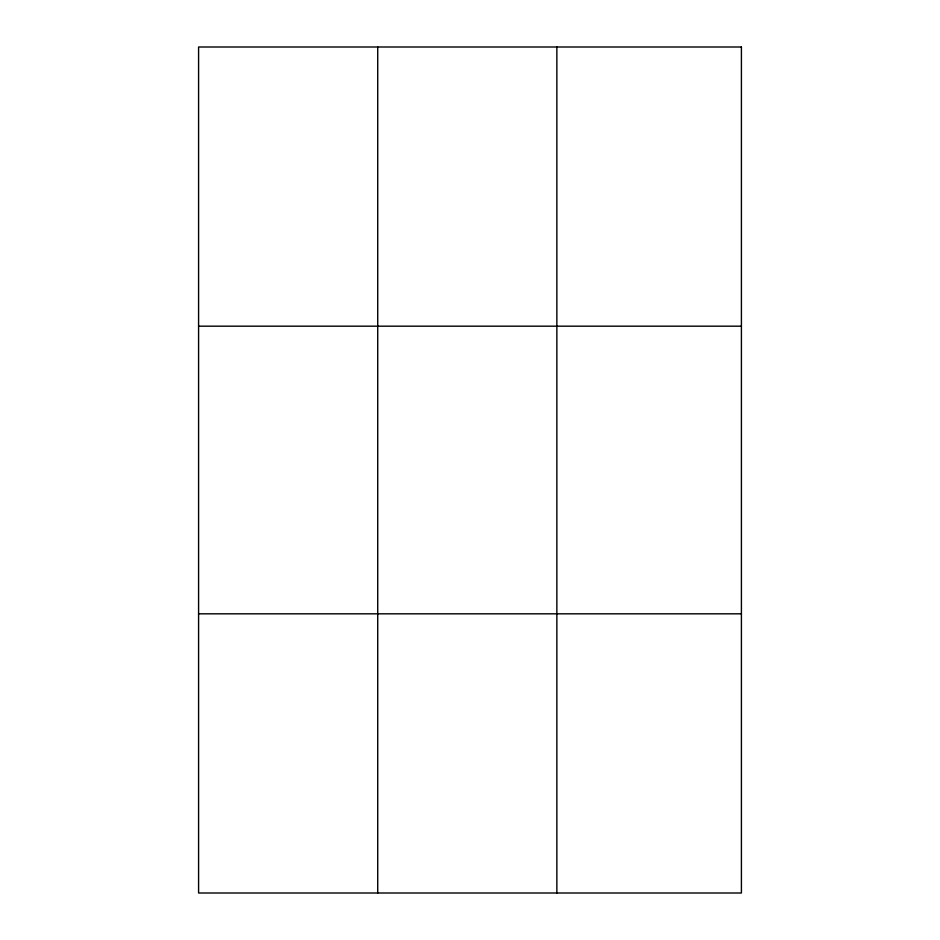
<?xml version="1.0" encoding="UTF-8"?>
<svg xmlns="http://www.w3.org/2000/svg" width="940" height="940" viewBox="0 0 940 940"><rect width="100%" height="100%" fill="white"/><g stroke="black" fill="none" stroke-linecap="round" stroke-linejoin="round"><path stroke-width="1.41" d="M377.727 893L377.727 47M556.856 893L556.856 47M198.587 326.18L741.413 326.18M198.587 613.82L741.413 613.82M741.413 47L741.413 893L198.587 893L198.587 47L741.413 47"/></g></svg>
